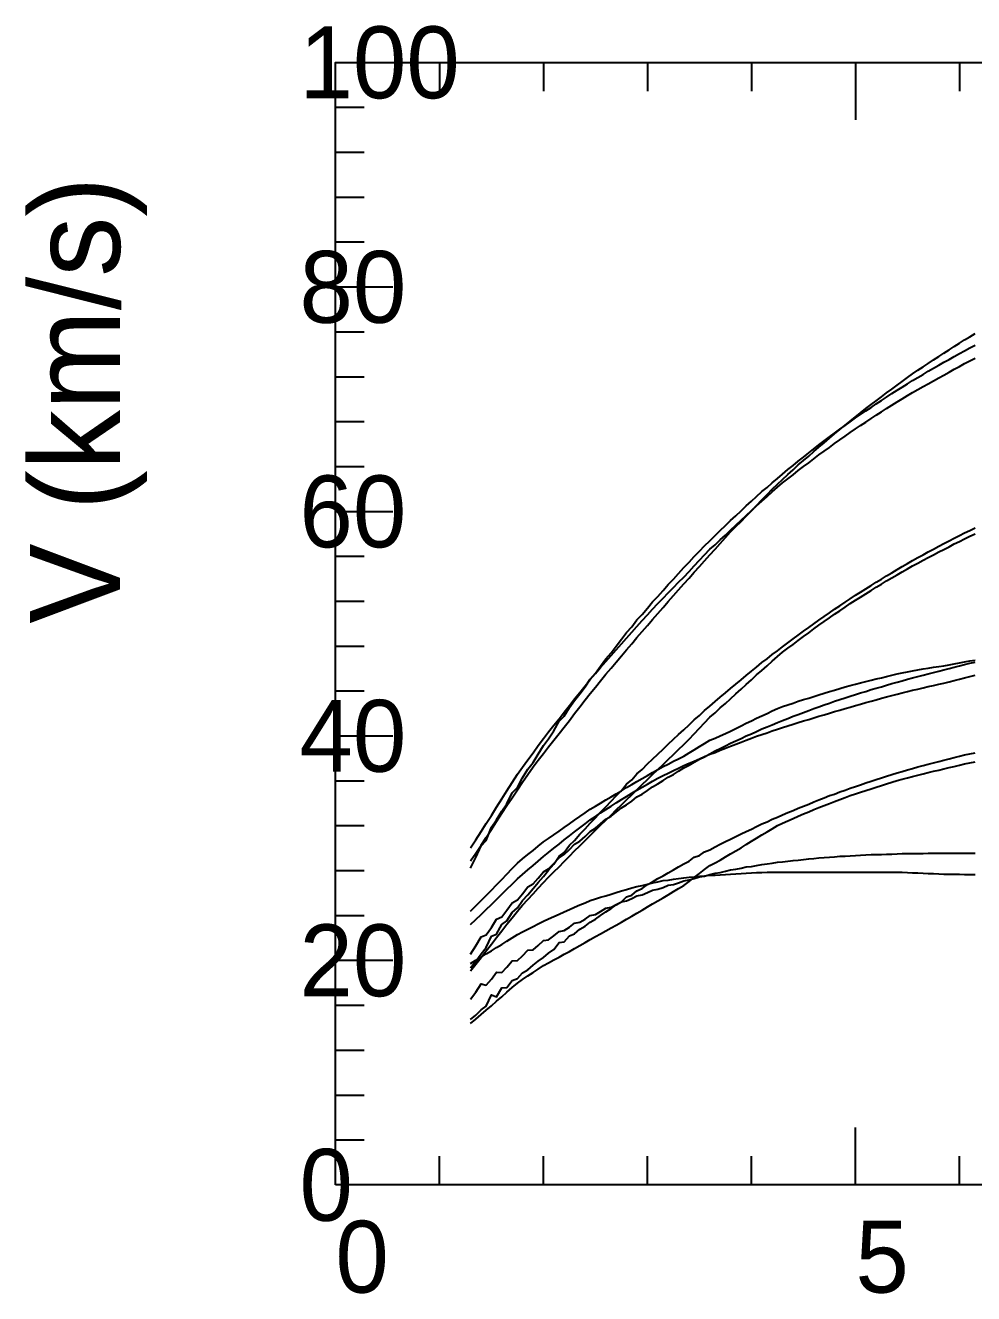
# Model space of a CAD drawing. Extents: x -35 to 185, y -35 to 151.
# Drawn here: x -34.5 to 71.1, y -12.1 to 129.1 of the extents above; entities that cross this region are included whole.
import ezdxf

# ---------------------------------------------------------------- set-up
doc = ezdxf.new("R2010")
doc.units = 0

msp = doc.modelspace()

# ---------------------------------------------------------------- linework, layer by layer
at = {"color": 0}
for p, q in [((11.58, 124.99), (11.58, 121.79)), ((23.17, 124.99), (23.17, 121.79)), ((34.75, 124.99), (34.75, 121.79)), ((46.34, 124.99), (46.34, 121.79)), ((57.92, 124.99), (57.92, 118.59)), ((69.5, 124.99), (69.5, 121.79)), ((0, 119.99), (3.2, 119.99)), ((0, 114.99), (3.2, 114.99)), ((0, 109.99), (3.2, 109.99)), ((0, 104.99), (3.2, 104.99)), ((0, 99.99), (6.4, 99.99)), ((0, 94.99), (3.2, 94.99)), ((0, 89.99), (3.2, 89.99)), ((0, 84.99), (3.2, 84.99)), ((0, 79.99), (3.2, 79.99)), ((0, 74.99), (6.4, 74.99)), ((0, 69.99), (3.2, 69.99)), ((0, 64.99), (3.2, 64.99)), ((0, 59.99), (3.2, 59.99)), ((0, 55), (3.2, 55)), ((0, 50), (6.4, 50)), ((0, 45), (3.2, 45)), ((0, 40), (3.2, 40)), ((0, 35), (3.2, 35)), ((0, 30), (3.2, 30)), ((0, 25), (6.4, 25)), ((0, 20), (3.2, 20)), ((0, 15), (3.2, 15)), ((0, 10), (3.2, 10)), ((57.92, 0), (57.92, 6.4)), ((0, 5), (3.2, 5)), ((11.58, 0), (11.58, 3.2)), ((23.17, 0), (23.17, 3.2)), ((34.75, 0), (34.75, 3.2)), ((46.34, 0), (46.34, 3.2)), ((69.5, 0), (69.5, 3.2))]:
    msp.add_line(p, q, dxfattribs=at)
msp.add_lwpolyline([(0, 0), (0, 124.99), (179.2, 124.99), (179.2, 0)], close=True, dxfattribs=at)
at = {"color": 6}
for points in [[(15.06, 36.09), (15.64, 36.95), (16.22, 37.82), (16.8, 38.68), (17.38, 39.58), (17.95, 40.47), (18.53, 41.37), (19.11, 42.24), (19.69, 43.11), (20.27, 43.98), (20.85, 44.83), (21.43, 45.69), (22.01, 46.54), (22.59, 47.28), (23.17, 48.03), (23.75, 48.78), (24.33, 49.51), (24.91, 50.25), (25.48, 50.98), (26.06, 51.71), (26.64, 52.48), (27.22, 53.23), (27.8, 53.99), (28.38, 54.71), (28.96, 55.43), (29.54, 56.14), (30.12, 56.86), (30.7, 57.53), (31.28, 58.21), (31.86, 58.89), (32.43, 59.56), (33.01, 60.25), (33.59, 60.93), (34.17, 61.61), (34.75, 62.28), (35.33, 62.96), (35.91, 63.63), (36.49, 64.3), (37.07, 64.96), (37.65, 65.62), (38.23, 66.27), (38.81, 66.92), (39.39, 67.57), (39.96, 68.21), (40.54, 68.86), (41.12, 69.5), (41.7, 70.15), (42.28, 70.79), (42.86, 71.43), (43.44, 72.07), (44.02, 72.71), (44.6, 73.29), (45.18, 73.88), (45.76, 74.47), (46.34, 75.06), (46.91, 75.66), (47.49, 76.26), (48.07, 76.86), (48.65, 77.46), (49.23, 78.01), (49.81, 78.55), (50.39, 79.08), (50.97, 79.62), (51.55, 80.16), (52.13, 80.65), (52.71, 81.15), (53.29, 81.65), (53.86, 82.15), (54.44, 82.64), (55.02, 83.13), (55.6, 83.62), (56.18, 84.11), (56.76, 84.6), (57.34, 85.05), (57.92, 85.51), (58.5, 85.97), (59.08, 86.43), (59.66, 86.88), (60.24, 87.31), (60.82, 87.74), (61.39, 88.18), (61.97, 88.61), (62.55, 89.03), (63.13, 89.45), (63.71, 89.88), (64.29, 90.3), (64.87, 90.72), (65.45, 91.08), (66.03, 91.47), (66.61, 91.85), (67.19, 92.23), (67.77, 92.6), (68.34, 92.98), (68.92, 93.35), (69.5, 93.72), (70.08, 94.09), (70.66, 94.44), (71.24, 94.79)], [(15.06, 17.95), (15.64, 18.45), (16.22, 18.95), (16.8, 19.45), (17.38, 19.95), (17.95, 20.45), (18.53, 20.95), (19.11, 21.46), (19.69, 21.97), (20.27, 22.47), (20.85, 22.88), (21.43, 23.26), (22.01, 23.65), (22.59, 24.03), (23.17, 24.41), (23.75, 24.72), (24.33, 25.04), (24.91, 25.36), (25.48, 25.68), (26.06, 26), (26.64, 26.33), (27.22, 26.66), (27.8, 26.99), (28.38, 27.32), (28.96, 27.64), (29.54, 27.96), (30.12, 28.28), (30.7, 28.6), (31.28, 28.92), (31.86, 29.25), (32.43, 29.58), (33.01, 29.91), (33.59, 30.24), (34.17, 30.59), (34.75, 30.94), (35.33, 31.28), (35.91, 31.63), (36.49, 31.97), (37.07, 32.31), (37.65, 32.65), (38.23, 33), (38.81, 33.34), (39.39, 33.77), (39.96, 34.22), (40.54, 34.66), (41.12, 35.11), (41.7, 35.55), (42.28, 35.84), (42.86, 36.17), (43.44, 36.51), (44.02, 36.84), (44.6, 37.19), (45.18, 37.54), (45.76, 37.9), (46.34, 38.26), (46.91, 38.61), (47.49, 38.96), (48.07, 39.31), (48.65, 39.66), (49.23, 40), (49.81, 40.29), (50.39, 40.55), (50.97, 40.8), (51.55, 41.06), (52.13, 41.31), (52.71, 41.54), (53.29, 41.78), (53.86, 42.01), (54.44, 42.25), (55.02, 42.47), (55.6, 42.7), (56.18, 42.92), (56.76, 43.14), (57.34, 43.36), (57.92, 43.55), (58.5, 43.73), (59.08, 43.91), (59.66, 44.1), (60.24, 44.28), (60.82, 44.46), (61.39, 44.64), (61.97, 44.82), (62.55, 45.01), (63.13, 45.16), (63.71, 45.32), (64.29, 45.47), (64.87, 45.63), (65.45, 45.78), (66.03, 45.91), (66.61, 46.05), (67.19, 46.19), (67.77, 46.32), (68.34, 46.46), (68.92, 46.59), (69.5, 46.73), (70.08, 46.87), (70.66, 47), (71.24, 47.1)]]:
    msp.add_lwpolyline(points, dxfattribs=at)
at = {"color": 3}
for points in [[(15.06, 35.28), (15.64, 36.45), (16.22, 37.75), (16.8, 38.36), (17.38, 39.84), (17.95, 40.66), (18.53, 41.6), (19.11, 42.42), (19.69, 43.66), (20.27, 44.26), (20.85, 45.31), (21.43, 46.3), (22.01, 47.03), (22.59, 47.96), (23.17, 48.93), (23.75, 49.66), (24.33, 50.54), (24.91, 51.63), (25.48, 52.18), (26.06, 53.14), (26.64, 53.93), (27.22, 54.69), (27.8, 55.46), (28.38, 56.32), (28.96, 56.99), (29.54, 57.77), (30.12, 58.57), (30.7, 59.24), (31.28, 59.99), (31.86, 60.75), (32.43, 61.49), (33.01, 62.13), (33.59, 62.91), (34.17, 63.51), (34.75, 64.22), (35.33, 64.91), (35.91, 65.53), (36.49, 66.18), (37.07, 66.86), (37.65, 67.46), (38.23, 68.09), (38.81, 68.74), (39.39, 69.32), (39.96, 69.98), (40.54, 70.55), (41.12, 71.14), (41.7, 71.71), (42.28, 72.31), (42.86, 72.86), (43.44, 73.42), (44.02, 73.98), (44.6, 74.51), (45.18, 75.06), (45.76, 75.6), (46.34, 76.11), (46.91, 76.64), (47.49, 77.19), (48.07, 77.66), (48.65, 78.17), (49.23, 78.67), (49.81, 79.15), (50.39, 79.64), (50.97, 80.11), (51.55, 80.57), (52.13, 81.04), (52.71, 81.5), (53.29, 81.95), (53.86, 82.4), (54.44, 82.84), (55.02, 83.29), (55.6, 83.71), (56.18, 84.14), (56.76, 84.55), (57.34, 84.97), (57.92, 85.39), (58.5, 85.78), (59.08, 86.17), (59.66, 86.57), (60.24, 86.96), (60.82, 87.34), (61.39, 87.72), (61.97, 88.1), (62.55, 88.47), (63.13, 88.83), (63.71, 89.19), (64.29, 89.55), (64.87, 89.9), (65.45, 90.25), (66.03, 90.59), (66.61, 90.93), (67.19, 91.26), (67.77, 91.59), (68.34, 91.92), (68.92, 92.24), (69.5, 92.56), (70.08, 92.88), (70.66, 93.19), (71.24, 93.49)], [(15.06, 24.18), (15.64, 24.92), (16.22, 25.72), (16.8, 26.41), (17.38, 27.69), (17.95, 27.9), (18.53, 28.99), (19.11, 29.39), (19.69, 30.32), (20.27, 30.86), (20.85, 31.66), (21.43, 32.29), (22.01, 33.01), (22.59, 33.68), (23.17, 34.35), (23.75, 35.04), (24.33, 35.69), (24.91, 36.58), (25.48, 37.02), (26.06, 37.82), (26.64, 38.33), (27.22, 39.06), (27.8, 39.63), (28.38, 40.29), (28.96, 40.88), (29.54, 41.51), (30.12, 42.11), (30.7, 42.72), (31.28, 43.33), (31.86, 43.91), (32.43, 44.62), (33.01, 45.1), (33.59, 45.75), (34.17, 46.26), (34.75, 46.87), (35.33, 47.41), (35.91, 47.97), (36.49, 48.51), (37.07, 49.07), (37.65, 49.61), (38.23, 50.15), (38.81, 50.68), (39.39, 51.21), (39.96, 51.79), (40.54, 52.26), (41.12, 52.81), (41.7, 53.29), (42.28, 53.81), (42.86, 54.3), (43.44, 54.79), (44.02, 55.27), (44.6, 55.76), (45.18, 56.24), (45.76, 56.72), (46.34, 57.19), (46.91, 57.65), (47.49, 58.15), (48.07, 58.57), (48.65, 59.04), (49.23, 59.48), (49.81, 59.92), (50.39, 60.37), (50.97, 60.79), (51.55, 61.22), (52.13, 61.64), (52.71, 62.06), (53.29, 62.47), (53.86, 62.88), (54.44, 63.29), (55.02, 63.71), (55.6, 64.09), (56.18, 64.49), (56.76, 64.88), (57.34, 65.26), (57.92, 65.65), (58.5, 66.01), (59.08, 66.38), (59.66, 66.74), (60.24, 67.1), (60.82, 67.46), (61.39, 67.81), (61.97, 68.16), (62.55, 68.52), (63.13, 68.85), (63.71, 69.19), (64.29, 69.52), (64.87, 69.84), (65.45, 70.17), (66.03, 70.48), (66.61, 70.79), (67.19, 71.1), (67.77, 71.41), (68.34, 71.71), (68.92, 72.01), (69.5, 72.3), (70.08, 72.59), (70.66, 72.87), (71.24, 73.15)], [(15.06, 25.69), (15.64, 26.6), (16.22, 27.63), (16.8, 27.83), (17.38, 28.65), (17.95, 29.57), (18.53, 29.83), (19.11, 30.58), (19.69, 31.42), (20.27, 31.73), (20.85, 32.41), (21.43, 33.18), (22.01, 33.51), (22.59, 34.15), (23.17, 34.85), (23.75, 35.19), (24.33, 35.79), (24.91, 36.43), (25.48, 36.78), (26.06, 37.33), (26.64, 37.93), (27.22, 38.28), (27.8, 38.8), (28.38, 39.36), (28.96, 39.7), (29.54, 40.19), (30.12, 40.7), (30.7, 41.05), (31.28, 41.5), (31.86, 41.98), (32.43, 42.31), (33.01, 42.74), (33.59, 43.19), (34.17, 43.51), (34.75, 43.91), (35.33, 44.33), (35.91, 44.64), (36.49, 45.02), (37.07, 45.41), (37.65, 45.71), (38.23, 46.06), (38.81, 46.43), (39.39, 46.72), (39.96, 47.05), (40.54, 47.4), (41.12, 47.67), (41.7, 47.99), (42.28, 48.31), (42.86, 48.58), (43.44, 48.87), (44.02, 49.17), (44.6, 49.43), (45.18, 49.7), (45.76, 49.99), (46.34, 50.23), (46.91, 50.49), (47.49, 50.76), (48.07, 50.99), (48.65, 51.24), (49.23, 51.49), (49.81, 51.71), (50.39, 51.94), (50.97, 52.18), (51.55, 52.39), (52.13, 52.61), (52.71, 52.83), (53.29, 53.03), (53.86, 53.24), (54.44, 53.45), (55.02, 53.64), (55.6, 53.84), (56.18, 54.04), (56.76, 54.22), (57.34, 54.41), (57.92, 54.6), (58.5, 54.78), (59.08, 54.95), (59.66, 55.14), (60.24, 55.3), (60.82, 55.47), (61.39, 55.65), (61.97, 55.81), (62.55, 55.97), (63.13, 56.14), (63.71, 56.29), (64.29, 56.45), (64.87, 56.61), (65.45, 56.76), (66.03, 56.91), (66.61, 57.06), (67.19, 57.21), (67.77, 57.35), (68.34, 57.5), (68.92, 57.65), (69.5, 57.79), (70.08, 57.93), (70.66, 58.08), (71.24, 58.21)]]:
    msp.add_lwpolyline(points, dxfattribs=at)
at = {"color": 4}
for points in [[(15.06, 37.52), (15.64, 38.43), (16.22, 39.33), (16.8, 40.25), (17.38, 41.14), (17.95, 42.06), (18.53, 42.97), (19.11, 43.89), (19.69, 44.79), (20.27, 45.72), (20.85, 46.52), (21.43, 47.32), (22.01, 48.12), (22.59, 48.92), (23.17, 49.71), (23.75, 50.44), (24.33, 51.18), (24.91, 51.9), (25.48, 52.65), (26.06, 53.37), (26.64, 54.11), (27.22, 54.83), (27.8, 55.56), (28.38, 56.27), (28.96, 56.94), (29.54, 57.6), (30.12, 58.27), (30.7, 58.93), (31.28, 59.59), (31.86, 60.24), (32.43, 60.89), (33.01, 61.55), (33.59, 62.19), (34.17, 62.84), (34.75, 63.46), (35.33, 64.09), (35.91, 64.72), (36.49, 65.34), (37.07, 65.92), (37.65, 66.51), (38.23, 67.1), (38.81, 67.68), (39.39, 68.31), (39.96, 68.92), (40.54, 69.54), (41.12, 70.16), (41.7, 70.78), (42.28, 71.28), (42.86, 71.84), (43.44, 72.36), (44.02, 72.9), (44.6, 73.45), (45.18, 74), (45.76, 74.54), (46.34, 75.08), (46.91, 75.62), (47.49, 76.13), (48.07, 76.66), (48.65, 77.17), (49.23, 77.69), (49.81, 78.16), (50.39, 78.63), (50.97, 79.07), (51.55, 79.53), (52.13, 79.97), (52.71, 80.41), (53.29, 80.85), (53.86, 81.27), (54.44, 81.7), (55.02, 82.12), (55.6, 82.55), (56.18, 82.95), (56.76, 83.38), (57.34, 83.78), (57.92, 84.18), (58.5, 84.56), (59.08, 84.94), (59.66, 85.32), (60.24, 85.71), (60.82, 86.08), (61.39, 86.45), (61.97, 86.83), (62.55, 87.19), (63.13, 87.54), (63.71, 87.88), (64.29, 88.23), (64.87, 88.56), (65.45, 88.9), (66.03, 89.21), (66.61, 89.53), (67.19, 89.85), (67.77, 90.16), (68.34, 90.48), (68.92, 90.81), (69.5, 91.13), (70.08, 91.44), (70.66, 91.76), (71.24, 92.05)], [(15.06, 23.83), (15.64, 24.58), (16.22, 25.32), (16.8, 26.06), (17.38, 26.79), (17.95, 27.54), (18.53, 28.27), (19.11, 29.02), (19.69, 29.74), (20.27, 30.49), (20.85, 31.13), (21.43, 31.77), (22.01, 32.41), (22.59, 33.05), (23.17, 33.68), (23.75, 34.25), (24.33, 34.84), (24.91, 35.41), (25.48, 36.01), (26.06, 36.58), (26.64, 37.18), (27.22, 37.75), (27.8, 38.34), (28.38, 38.91), (28.96, 39.48), (29.54, 40.05), (30.12, 40.61), (30.7, 41.18), (31.28, 41.74), (31.86, 42.31), (32.43, 42.86), (33.01, 43.44), (33.59, 43.99), (34.17, 44.57), (34.75, 45.12), (35.33, 45.7), (35.91, 46.25), (36.49, 46.81), (37.07, 47.37), (37.65, 47.92), (38.23, 48.47), (38.81, 49.02), (39.39, 49.63), (39.96, 50.23), (40.54, 50.85), (41.12, 51.45), (41.7, 52.07), (42.28, 52.56), (42.86, 53.1), (43.44, 53.61), (44.02, 54.13), (44.6, 54.66), (45.18, 55.19), (45.76, 55.72), (46.34, 56.25), (46.91, 56.78), (47.49, 57.29), (48.07, 57.81), (48.65, 58.32), (49.23, 58.84), (49.81, 59.3), (50.39, 59.75), (50.97, 60.18), (51.55, 60.62), (52.13, 61.06), (52.71, 61.48), (53.29, 61.9), (53.86, 62.31), (54.44, 62.73), (55.02, 63.13), (55.6, 63.54), (56.18, 63.93), (56.76, 64.33), (57.34, 64.72), (57.92, 65.1), (58.5, 65.45), (59.08, 65.82), (59.66, 66.18), (60.24, 66.54), (60.82, 66.89), (61.39, 67.24), (61.97, 67.59), (62.55, 67.93), (63.13, 68.27), (63.71, 68.59), (64.29, 68.92), (64.87, 69.24), (65.45, 69.57), (66.03, 69.86), (66.61, 70.17), (67.19, 70.47), (67.77, 70.76), (68.34, 71.06), (68.92, 71.36), (69.5, 71.65), (70.08, 71.93), (70.66, 72.23), (71.24, 72.48)], [(15.06, 28.98), (15.64, 29.54), (16.22, 30.1), (16.8, 30.67), (17.38, 31.23), (17.95, 31.79), (18.53, 32.37), (19.11, 32.93), (19.69, 33.49), (20.27, 34.06), (20.85, 34.57), (21.43, 35.07), (22.01, 35.57), (22.59, 36.06), (23.17, 36.55), (23.75, 37.02), (24.33, 37.48), (24.91, 37.94), (25.48, 38.41), (26.06, 38.86), (26.64, 39.31), (27.22, 39.77), (27.8, 40.21), (28.38, 40.65), (28.96, 41.03), (29.54, 41.41), (30.12, 41.78), (30.7, 42.16), (31.28, 42.53), (31.86, 42.89), (32.43, 43.26), (33.01, 43.61), (33.59, 43.96), (34.17, 44.3), (34.75, 44.62), (35.33, 44.94), (35.91, 45.27), (36.49, 45.58), (37.07, 45.84), (37.65, 46.13), (38.23, 46.4), (38.81, 46.68), (39.39, 46.94), (39.96, 47.19), (40.54, 47.44), (41.12, 47.69), (41.7, 47.94), (42.28, 48.16), (42.86, 48.39), (43.44, 48.61), (44.02, 48.83), (44.6, 49.06), (45.18, 49.28), (45.76, 49.5), (46.34, 49.73), (46.91, 49.95), (47.49, 50.14), (48.07, 50.35), (48.65, 50.54), (49.23, 50.73), (49.81, 50.93), (50.39, 51.11), (50.97, 51.29), (51.55, 51.47), (52.13, 51.65), (52.71, 51.82), (53.29, 52.01), (53.86, 52.18), (54.44, 52.35), (55.02, 52.53), (55.6, 52.7), (56.18, 52.86), (56.76, 53.04), (57.34, 53.2), (57.92, 53.37), (58.5, 53.54), (59.08, 53.7), (59.66, 53.86), (60.24, 54.02), (60.82, 54.18), (61.39, 54.34), (61.97, 54.5), (62.55, 54.65), (63.13, 54.79), (63.71, 54.94), (64.29, 55.08), (64.87, 55.21), (65.45, 55.36), (66.03, 55.48), (66.61, 55.61), (67.19, 55.75), (67.77, 55.87), (68.34, 56.01), (68.92, 56.16), (69.5, 56.3), (70.08, 56.45), (70.66, 56.6), (71.24, 56.74)]]:
    msp.add_lwpolyline(points, dxfattribs=at)
at = {"color": 1}
msp.add_lwpolyline([(15.06, 30.49), (15.64, 31.07), (16.22, 31.65), (16.8, 32.23), (17.38, 32.82), (17.95, 33.4), (18.53, 34.01), (19.11, 34.61), (19.69, 35.21), (20.27, 35.81), (20.85, 36.3), (21.43, 36.77), (22.01, 37.24), (22.59, 37.71), (23.17, 38.18), (23.75, 38.57), (24.33, 38.98), (24.91, 39.39), (25.48, 39.79), (26.06, 40.2), (26.64, 40.61), (27.22, 41.02), (27.8, 41.42), (28.38, 41.83), (28.96, 42.17), (29.54, 42.51), (30.12, 42.86), (30.7, 43.2), (31.28, 43.55), (31.86, 43.89), (32.43, 44.24), (33.01, 44.58), (33.59, 44.93), (34.17, 45.26), (34.75, 45.59), (35.33, 45.92), (35.91, 46.25), (36.49, 46.58), (37.07, 46.86), (37.65, 47.16), (38.23, 47.45), (38.81, 47.75), (39.39, 48.1), (39.96, 48.45), (40.54, 48.81), (41.12, 49.16), (41.7, 49.52), (42.28, 49.75), (42.86, 50.01), (43.44, 50.27), (44.02, 50.53), (44.6, 50.81), (45.18, 51.1), (45.76, 51.39), (46.34, 51.68), (46.91, 51.97), (47.49, 52.23), (48.07, 52.5), (48.65, 52.77), (49.23, 53.04), (49.81, 53.26), (50.39, 53.45), (50.97, 53.65), (51.55, 53.84), (52.13, 54.03), (52.71, 54.21), (53.29, 54.39), (53.86, 54.57), (54.44, 54.75), (55.02, 54.93), (55.6, 55.1), (56.18, 55.27), (56.76, 55.44), (57.34, 55.61), (57.92, 55.76), (58.5, 55.9), (59.08, 56.04), (59.66, 56.19), (60.24, 56.33), (60.82, 56.47), (61.39, 56.62), (61.97, 56.76), (62.55, 56.9), (63.13, 57.02), (63.71, 57.13), (64.29, 57.24), (64.87, 57.35), (65.45, 57.46), (66.03, 57.54), (66.61, 57.63), (67.19, 57.72), (67.77, 57.81), (68.34, 57.91), (68.92, 58.02), (69.5, 58.13), (70.08, 58.24), (70.66, 58.35), (71.24, 58.43)], dxfattribs=at)
at = {"color": 2}
for points in [[(15.06, 30.49), (15.64, 31.07), (16.22, 31.65), (16.8, 32.23), (17.38, 32.82), (17.95, 33.4), (18.53, 34.01), (19.11, 34.61), (19.69, 35.21), (20.27, 35.81), (20.85, 36.3), (21.43, 36.77), (22.01, 37.24), (22.59, 37.71), (23.17, 38.18), (23.75, 38.57), (24.33, 38.98), (24.91, 39.39), (25.48, 39.79), (26.06, 40.2), (26.64, 40.61), (27.22, 41.02), (27.8, 41.42), (28.38, 41.83), (28.96, 42.17), (29.54, 42.51), (30.12, 42.86), (30.7, 43.2), (31.28, 43.55), (31.86, 43.89), (32.43, 44.24), (33.01, 44.58), (33.59, 44.93), (34.17, 45.26), (34.75, 45.59), (35.33, 45.92), (35.91, 46.25), (36.49, 46.58), (37.07, 46.86), (37.65, 47.16), (38.23, 47.45), (38.81, 47.75), (39.39, 48.1), (39.96, 48.45), (40.54, 48.81), (41.12, 49.16), (41.7, 49.52), (42.28, 49.75), (42.86, 50.01), (43.44, 50.27), (44.02, 50.53), (44.6, 50.81), (45.18, 51.1), (45.76, 51.39), (46.34, 51.68), (46.91, 51.97), (47.49, 52.23), (48.07, 52.5), (48.65, 52.77), (49.23, 53.04), (49.81, 53.26), (50.39, 53.45), (50.97, 53.65), (51.55, 53.84), (52.13, 54.03), (52.71, 54.21), (53.29, 54.39), (53.86, 54.57), (54.44, 54.75), (55.02, 54.93), (55.6, 55.1), (56.18, 55.27), (56.76, 55.44), (57.34, 55.61), (57.92, 55.76), (58.5, 55.9), (59.08, 56.04), (59.66, 56.19), (60.24, 56.33), (60.82, 56.47), (61.39, 56.62), (61.97, 56.76), (62.55, 56.9), (63.13, 57.02), (63.71, 57.13), (64.29, 57.24), (64.87, 57.35), (65.45, 57.46), (66.03, 57.54), (66.61, 57.63), (67.19, 57.72), (67.77, 57.81), (68.34, 57.91), (68.92, 58.02), (69.5, 58.13), (70.08, 58.24), (70.66, 58.35), (71.24, 58.43)], [(15.06, 18.41), (15.64, 18.9), (16.22, 19.48), (16.8, 19.91), (17.38, 21.15), (17.95, 20.93), (18.53, 21.92), (19.11, 21.96), (19.69, 22.74), (20.27, 22.98), (20.85, 23.59), (21.43, 23.96), (22.01, 24.46), (22.59, 24.89), (23.17, 25.33), (23.75, 25.8), (24.33, 26.2), (24.91, 26.97), (25.48, 27.07), (26.06, 27.72), (26.64, 27.94), (27.22, 28.48), (27.8, 28.79), (28.38, 29.25), (28.96, 29.6), (29.54, 30.01), (30.12, 30.4), (30.7, 30.77), (31.28, 31.17), (31.86, 31.53), (32.43, 32.07), (33.01, 32.27), (33.59, 32.75), (34.17, 33.01), (34.75, 33.43), (35.33, 33.73), (35.91, 34.1), (36.49, 34.41), (37.07, 34.76), (37.65, 35.09), (38.23, 35.41), (38.81, 35.74), (39.39, 36.06), (39.96, 36.47), (40.54, 36.69), (41.12, 37.07), (41.7, 37.31), (42.28, 37.65), (42.86, 37.92), (43.44, 38.22), (44.02, 38.5), (44.6, 38.79), (45.18, 39.07), (45.76, 39.34), (46.34, 39.62), (46.91, 39.89), (47.49, 40.21), (48.07, 40.42), (48.65, 40.72), (49.23, 40.94), (49.81, 41.21), (50.39, 41.45), (50.97, 41.69), (51.55, 41.93), (52.13, 42.17), (52.71, 42.4), (53.29, 42.63), (53.86, 42.86), (54.44, 43.08), (55.02, 43.34), (55.6, 43.52), (56.18, 43.76), (56.76, 43.95), (57.34, 44.16), (57.92, 44.36), (58.5, 44.56), (59.08, 44.75), (59.66, 44.94), (60.24, 45.13), (60.82, 45.32), (61.39, 45.5), (61.97, 45.68), (62.55, 45.88), (63.13, 46.03), (63.71, 46.21), (64.29, 46.37), (64.87, 46.54), (65.45, 46.7), (66.03, 46.85), (66.61, 47), (67.19, 47.15), (67.77, 47.3), (68.34, 47.44), (68.92, 47.58), (69.5, 47.72), (70.08, 47.87), (70.66, 47.99), (71.24, 48.12)], [(15.06, 20.68), (15.64, 21.45), (16.22, 22.37), (16.8, 22.23), (17.38, 22.9), (17.95, 23.7), (18.53, 23.66), (19.11, 24.25), (19.69, 24.95), (20.27, 24.97), (20.85, 25.5), (21.43, 26.12), (22.01, 26.18), (22.59, 26.65), (23.17, 27.2), (23.75, 27.29), (24.33, 27.71), (24.91, 28.21), (25.48, 28.31), (26.06, 28.7), (26.64, 29.14), (27.22, 29.25), (27.8, 29.6), (28.38, 30), (28.96, 30.12), (29.54, 30.43), (30.12, 30.8), (30.7, 30.91), (31.28, 31.2), (31.86, 31.53), (32.43, 31.64), (33.01, 31.9), (33.59, 32.19), (34.17, 32.3), (34.75, 32.54), (35.33, 32.8), (35.91, 32.91), (36.49, 33.12), (37.07, 33.36), (37.65, 33.45), (38.23, 33.64), (38.81, 33.86), (39.39, 33.95), (39.96, 34.12), (40.54, 34.31), (41.12, 34.39), (41.7, 34.54), (42.28, 34.71), (42.86, 34.79), (43.44, 34.92), (44.02, 35.08), (44.6, 35.14), (45.18, 35.26), (45.76, 35.4), (46.34, 35.45), (46.91, 35.56), (47.49, 35.68), (48.07, 35.73), (48.65, 35.82), (49.23, 35.92), (49.81, 35.96), (50.39, 36.04), (50.97, 36.13), (51.55, 36.17), (52.13, 36.23), (52.71, 36.31), (53.29, 36.34), (53.86, 36.4), (54.44, 36.46), (55.02, 36.49), (55.6, 36.53), (56.18, 36.59), (56.76, 36.6), (57.34, 36.64), (57.92, 36.69), (58.5, 36.7), (59.08, 36.73), (59.66, 36.77), (60.24, 36.78), (60.82, 36.8), (61.39, 36.83), (61.97, 36.83), (62.55, 36.85), (63.13, 36.88), (63.71, 36.88), (64.29, 36.89), (64.87, 36.91), (65.45, 36.91), (66.03, 36.92), (66.61, 36.93), (67.19, 36.93), (67.77, 36.93), (68.34, 36.95), (68.92, 36.94), (69.5, 36.94), (70.08, 36.95), (70.66, 36.95), (71.24, 36.95)]]:
    msp.add_lwpolyline(points, dxfattribs=at)
at = {"color": 5}
msp.add_lwpolyline([(15.06, 24.65), (15.64, 25), (16.22, 25.35), (16.8, 25.71), (17.38, 26.06), (17.95, 26.41), (18.53, 26.78), (19.11, 27.15), (19.69, 27.51), (20.27, 27.88), (20.85, 28.18), (21.43, 28.48), (22.01, 28.77), (22.59, 29.07), (23.17, 29.36), (23.75, 29.61), (24.33, 29.88), (24.91, 30.14), (25.48, 30.4), (26.06, 30.66), (26.64, 30.91), (27.22, 31.17), (27.8, 31.42), (28.38, 31.68), (28.96, 31.85), (29.54, 32.03), (30.12, 32.2), (30.7, 32.38), (31.28, 32.56), (31.86, 32.72), (32.43, 32.89), (33.01, 33.06), (33.59, 33.22), (34.17, 33.35), (34.75, 33.48), (35.33, 33.62), (35.91, 33.75), (36.49, 33.88), (37.07, 33.94), (37.65, 34.02), (38.23, 34.1), (38.81, 34.19), (39.39, 34.25), (39.96, 34.3), (40.54, 34.36), (41.12, 34.42), (41.7, 34.47), (42.28, 34.5), (42.86, 34.53), (43.44, 34.56), (44.02, 34.59), (44.6, 34.63), (45.18, 34.67), (45.76, 34.71), (46.34, 34.75), (46.91, 34.79), (47.49, 34.79), (48.07, 34.8), (48.65, 34.82), (49.23, 34.83), (49.81, 34.83), (50.39, 34.83), (50.97, 34.83), (51.55, 34.83), (52.13, 34.83), (52.71, 34.83), (53.29, 34.83), (53.86, 34.83), (54.44, 34.83), (55.02, 34.83), (55.6, 34.83), (56.18, 34.83), (56.76, 34.82), (57.34, 34.82), (57.92, 34.82), (58.5, 34.82), (59.08, 34.82), (59.66, 34.82), (60.24, 34.82), (60.82, 34.82), (61.39, 34.82), (61.97, 34.82), (62.55, 34.82), (63.13, 34.8), (63.71, 34.78), (64.29, 34.76), (64.87, 34.73), (65.45, 34.71), (66.03, 34.68), (66.61, 34.65), (67.19, 34.62), (67.77, 34.58), (68.34, 34.58), (68.92, 34.58), (69.5, 34.58), (70.08, 34.57), (70.66, 34.57), (71.24, 34.57)], dxfattribs=at)

# ---------------------------------------------------------------- texts
at = {"color": 0}
for s, p in [('100', (-4, 120.99)), ('80', (-4, 95.99)), ('60', (-4, 70.99)), ('40', (-4, 46)), ('20', (-4, 21)), ('0', (-4, -4)), ('0', (0, -12)), ('5', (57.92, -12))]:
    msp.add_text(s, height=8, dxfattribs=at).set_placement(p)
msp.add_text('V (km/s)', height=10, rotation=90, dxfattribs=at).set_placement((-24, 62.49))

doc.saveas('drawing.dxf')
